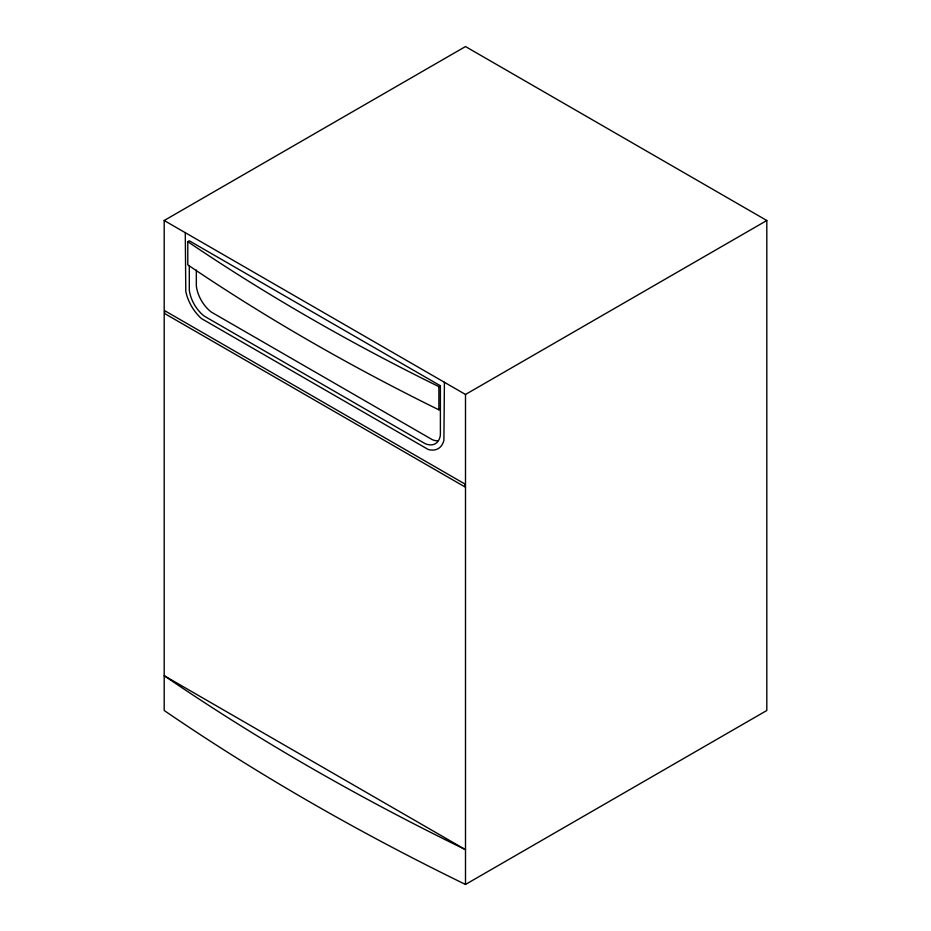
<?xml version="1.0" encoding="UTF-8"?>
<svg xmlns="http://www.w3.org/2000/svg" width="931" height="931" viewBox="0 0 931 931"><rect width="100%" height="100%" fill="white"/><g stroke="black" fill="none" stroke-linecap="round" stroke-linejoin="round"><path stroke-width="1.4" d="M164.193 220.507L465.5 46.55L766.807 220.507L766.807 710.493L465.5 884.45A2516.551 1452.919 0 0 1 164.193 710.493L164.193 220.507L465.5 394.465L766.807 220.507M440.386 408.965L438.885 409.826A2222.879 1283.36 0 0 1 187.794 264.87L187.794 241.676L189.307 240.803L440.386 385.771L440.386 435.056A25.312 14.617 60 0 1 425.327 443.75L204.366 316.179A25.312 14.617 60 0 1 189.307 290.088L189.307 265.451M187.794 241.676A2222.879 1283.36 0 0 0 438.885 386.633L440.386 385.771M465.5 394.465L465.5 884.45M444.413 382.292L443.901 440.398A31.002 17.898 60 0 1 428.202 449.475L201.492 318.588A31.002 17.898 60 0 1 185.793 291.38L185.281 232.68M438.885 386.633L438.885 409.826M196.336 270.083L196.336 286.026A25.312 14.617 60 0 0 211.395 312.129L432.356 439.7A25.312 14.617 60 0 0 437.768 440.84M465 484.05L164.694 310.675L164.694 313.572L465 486.948L465 484.05M465.5 849.654L164.193 675.697A2516.551 1452.919 0 0 0 465.5 849.654"/></g></svg>
